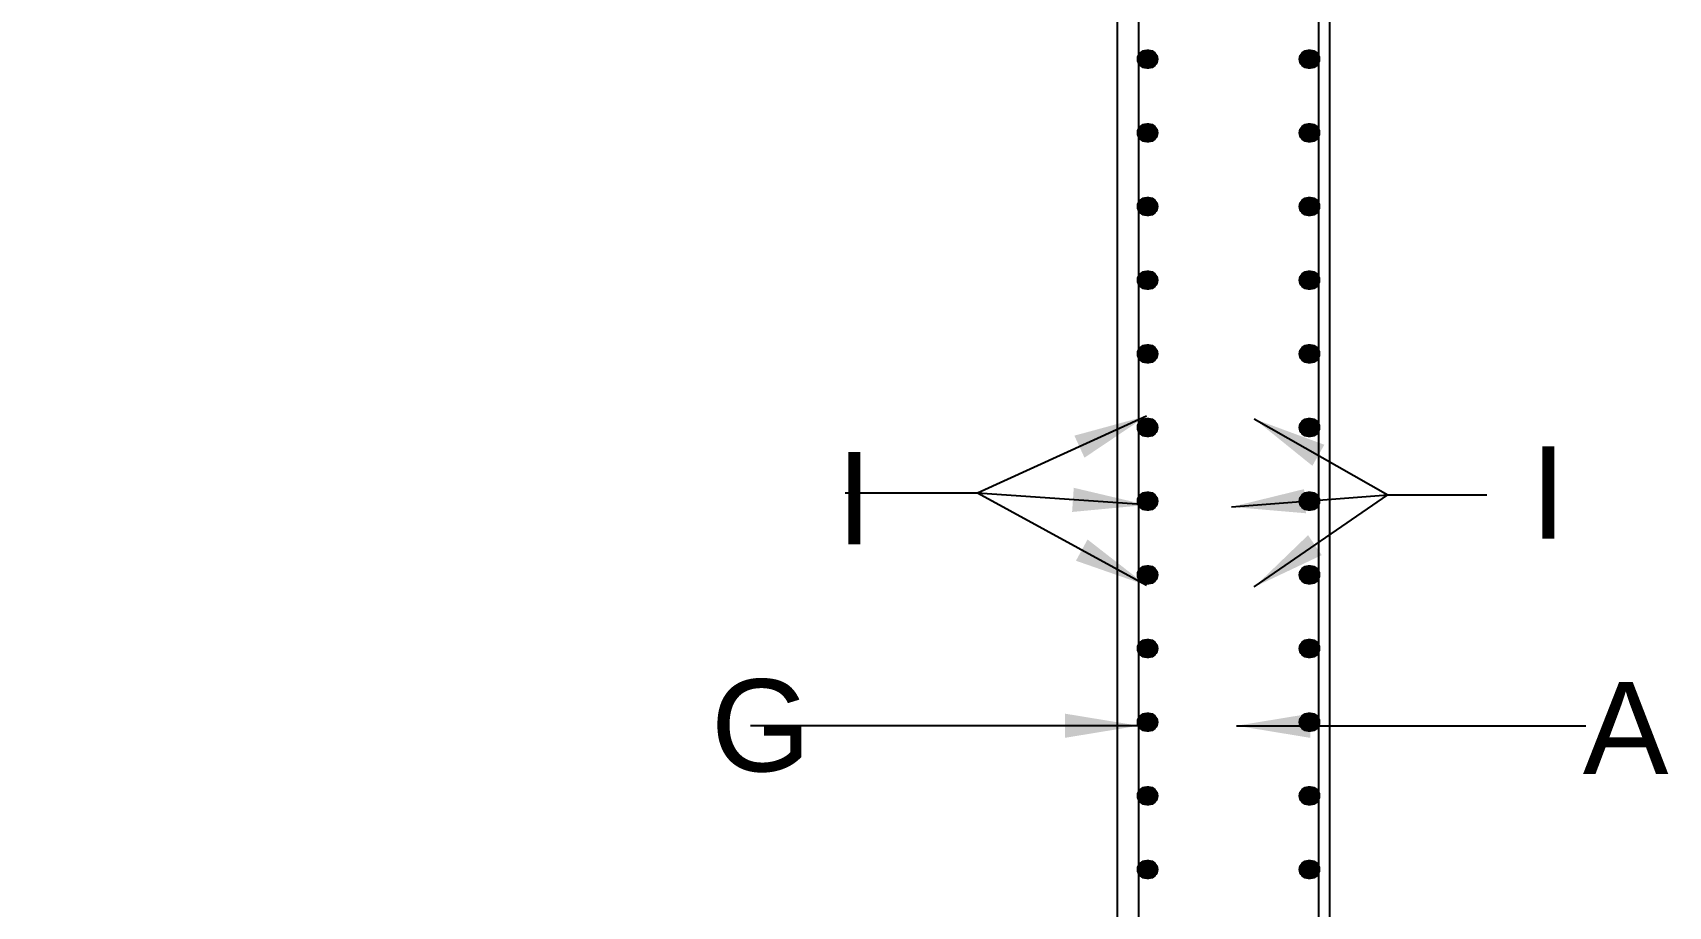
# Model space of a CAD drawing. Header units: millimetres. Extents: x 5124 to 2430164, y 2311 to 45642708.
# Drawn here: x 2378200 to 2382641, y 45621785 to 45624157 of the extents above; entities that cross this region are included whole.
import ezdxf

# ---------------------------------------------------------------- set-up
doc = ezdxf.new("R2010")
doc.units = ezdxf.units.MM
doc.header["$MEASUREMENT"] = 0
doc.layers.add('DRAWING', color=7, linetype='Continuous')
doc.layers.add('TEXT', color=7, linetype='Continuous')
doc.styles.get("Standard").update_dxf_attribs({"font": 'arial.ttf', "height": 280})
doc.dimstyles.get("Standard").update_dxf_attribs({"dimtxt": 225, "dimasz": 200, "dimexe": 0.18, "dimexo": 0.0625, "dimgap": 0.09, "dimtad": 0, "dimdec": 0, "dimzin": 0, "dimdsep": 46, "dimtxsty": 'Standard', "dimcen": 0.09, "dimse1": 1, "dimse2": 1, "dimadec": 0, "dimazin": 0, "dimtfac": 1, "dimtdec": 0, "dimtofl": 0, "dimtmove": 0, "dimatfit": 3, "dimfxl": 1, "dimtolj": 1, "dimtzin": 0, "dimarcsym": 0})

msp = doc.modelspace()

# ---------------------------------------------------------------- hatches: boundary and pattern name
at = {"layer": 'DRAWING'}
for points in [[(2381249.4, 45624085.2, 0.973258), (2381200.9, 45624086.6), (2381200.9, 45624083.9, 0.973258)], [(2381249.4, 45624085.2, 1), (2381200.9, 45624085.2, 1)], [(2381250.4, 45624085.2, 0.973258), (2381201.9, 45624086.6), (2381201.9, 45624083.9, 0.973258)], [(2381250.4, 45624085.2, 1), (2381201.9, 45624085.2, 1)], [(2381251.4, 45624085.2, 0.973258), (2381202.9, 45624086.6), (2381202.9, 45624083.9, 0.973258)], [(2381251.4, 45624085.2, 1), (2381202.9, 45624085.2, 1)], [(2381252.4, 45624085.2, 0.973258), (2381203.9, 45624086.6), (2381203.9, 45624083.9, 0.973258)], [(2381252.4, 45624085.2, 1), (2381203.9, 45624085.2, 1)], [(2381253.4, 45624085.2, 0.973258), (2381204.9, 45624086.6), (2381204.9, 45624083.9, 0.973258)], [(2381253.4, 45624085.2, 1), (2381204.9, 45624085.2, 1)], [(2381254.4, 45624085.2, 0.973258), (2381205.9, 45624086.6), (2381205.9, 45624083.9, 0.973258)], [(2381254.4, 45624085.2, 1), (2381205.9, 45624085.2, 1)], [(2381688.8, 45624085.2, 0.973258), (2381640.2, 45624086.6), (2381640.2, 45624083.9, 0.973258)], [(2381688.8, 45624085.2, 1), (2381640.2, 45624085.2, 1)], [(2381689.8, 45624085.2, 0.973258), (2381641.2, 45624086.6), (2381641.2, 45624083.9, 0.973258)], [(2381689.8, 45624085.2, 1), (2381641.2, 45624085.2, 1)], [(2381690.8, 45624085.2, 0.973258), (2381642.2, 45624086.6), (2381642.2, 45624083.9, 0.973258)], [(2381690.8, 45624085.2, 1), (2381642.2, 45624085.2, 1)], [(2381691.8, 45624085.2, 0.973258), (2381643.2, 45624086.6), (2381643.2, 45624083.9, 0.973258)], [(2381691.8, 45624085.2, 1), (2381643.2, 45624085.2, 1)], [(2381692.8, 45624085.2, 0.973258), (2381644.2, 45624086.6), (2381644.2, 45624083.9, 0.973258)], [(2381692.8, 45624085.2, 1), (2381644.2, 45624085.2, 1)], [(2381693.8, 45624085.2, 0.973258), (2381645.2, 45624086.6), (2381645.2, 45624083.9, 0.973258)], [(2381693.8, 45624085.2, 1), (2381645.2, 45624085.2, 1)], [(2381249.4, 45623885.2, 0.973258), (2381200.9, 45623886.6), (2381200.9, 45623883.9, 0.973258)], [(2381249.4, 45623885.2, 1), (2381200.9, 45623885.2, 1)], [(2381250.4, 45623885.2, 0.973258), (2381201.9, 45623886.6), (2381201.9, 45623883.9, 0.973258)], [(2381250.4, 45623885.2, 1), (2381201.9, 45623885.2, 1)], [(2381251.4, 45623885.2, 0.973258), (2381202.9, 45623886.6), (2381202.9, 45623883.9, 0.973258)], [(2381251.4, 45623885.2, 1), (2381202.9, 45623885.2, 1)], [(2381252.4, 45623885.2, 0.973258), (2381203.9, 45623886.6), (2381203.9, 45623883.9, 0.973258)], [(2381252.4, 45623885.2, 1), (2381203.9, 45623885.2, 1)], [(2381253.4, 45623885.2, 0.973258), (2381204.9, 45623886.6), (2381204.9, 45623883.9, 0.973258)], [(2381253.4, 45623885.2, 1), (2381204.9, 45623885.2, 1)], [(2381254.4, 45623885.2, 0.973258), (2381205.9, 45623886.6), (2381205.9, 45623883.9, 0.973258)], [(2381254.4, 45623885.2, 1), (2381205.9, 45623885.2, 1)], [(2381688.8, 45623885.2, 0.973258), (2381640.2, 45623886.6), (2381640.2, 45623883.9, 0.973258)], [(2381688.8, 45623885.2, 1), (2381640.2, 45623885.2, 1)], [(2381689.8, 45623885.2, 0.973258), (2381641.2, 45623886.6), (2381641.2, 45623883.9, 0.973258)], [(2381689.8, 45623885.2, 1), (2381641.2, 45623885.2, 1)], [(2381690.8, 45623885.2, 0.973258), (2381642.2, 45623886.6), (2381642.2, 45623883.9, 0.973258)], [(2381690.8, 45623885.2, 1), (2381642.2, 45623885.2, 1)], [(2381691.8, 45623885.2, 0.973258), (2381643.2, 45623886.6), (2381643.2, 45623883.9, 0.973258)], [(2381691.8, 45623885.2, 1), (2381643.2, 45623885.2, 1)], [(2381692.8, 45623885.2, 0.973258), (2381644.2, 45623886.6), (2381644.2, 45623883.9, 0.973258)], [(2381692.8, 45623885.2, 1), (2381644.2, 45623885.2, 1)], [(2381693.8, 45623885.2, 0.973258), (2381645.2, 45623886.6), (2381645.2, 45623883.9, 0.973258)], [(2381693.8, 45623885.2, 1), (2381645.2, 45623885.2, 1)], [(2381249.4, 45623685.2, 0.973258), (2381200.9, 45623686.6), (2381200.9, 45623683.9, 0.973258)], [(2381249.4, 45623685.2, 1), (2381200.9, 45623685.2, 1)], [(2381250.4, 45623685.2, 0.973258), (2381201.9, 45623686.6), (2381201.9, 45623683.9, 0.973258)], [(2381250.4, 45623685.2, 1), (2381201.9, 45623685.2, 1)], [(2381251.4, 45623685.2, 0.973258), (2381202.9, 45623686.6), (2381202.9, 45623683.9, 0.973258)], [(2381251.4, 45623685.2, 1), (2381202.9, 45623685.2, 1)], [(2381252.4, 45623685.2, 0.973258), (2381203.9, 45623686.6), (2381203.9, 45623683.9, 0.973258)], [(2381252.4, 45623685.2, 1), (2381203.9, 45623685.2, 1)], [(2381253.4, 45623685.2, 0.973258), (2381204.9, 45623686.6), (2381204.9, 45623683.9, 0.973258)], [(2381253.4, 45623685.2, 1), (2381204.9, 45623685.2, 1)], [(2381254.4, 45623685.2, 0.973258), (2381205.9, 45623686.6), (2381205.9, 45623683.9, 0.973258)], [(2381254.4, 45623685.2, 1), (2381205.9, 45623685.2, 1)], [(2381688.8, 45623685.2, 0.973258), (2381640.2, 45623686.6), (2381640.2, 45623683.9, 0.973258)], [(2381688.8, 45623685.2, 1), (2381640.2, 45623685.2, 1)], [(2381689.8, 45623685.2, 0.973258), (2381641.2, 45623686.6), (2381641.2, 45623683.9, 0.973258)], [(2381689.8, 45623685.2, 1), (2381641.2, 45623685.2, 1)], [(2381690.8, 45623685.2, 0.973258), (2381642.2, 45623686.6), (2381642.2, 45623683.9, 0.973258)], [(2381690.8, 45623685.2, 1), (2381642.2, 45623685.2, 1)], [(2381691.8, 45623685.2, 0.973258), (2381643.2, 45623686.6), (2381643.2, 45623683.9, 0.973258)], [(2381691.8, 45623685.2, 1), (2381643.2, 45623685.2, 1)], [(2381692.8, 45623685.2, 0.973258), (2381644.2, 45623686.6), (2381644.2, 45623683.9, 0.973258)], [(2381692.8, 45623685.2, 1), (2381644.2, 45623685.2, 1)], [(2381693.8, 45623685.2, 0.973258), (2381645.2, 45623686.6), (2381645.2, 45623683.9, 0.973258)], [(2381693.8, 45623685.2, 1), (2381645.2, 45623685.2, 1)], [(2381249.4, 45623485.2, 0.973258), (2381200.9, 45623486.6), (2381200.9, 45623483.9, 0.973258)], [(2381249.4, 45623485.2, 1), (2381200.9, 45623485.2, 1)], [(2381250.4, 45623485.2, 0.973258), (2381201.9, 45623486.6), (2381201.9, 45623483.9, 0.973258)], [(2381250.4, 45623485.2, 1), (2381201.9, 45623485.2, 1)], [(2381251.4, 45623485.2, 0.973258), (2381202.9, 45623486.6), (2381202.9, 45623483.9, 0.973258)], [(2381251.4, 45623485.2, 1), (2381202.9, 45623485.2, 1)], [(2381252.4, 45623485.2, 0.973258), (2381203.9, 45623486.6), (2381203.9, 45623483.9, 0.973258)], [(2381252.4, 45623485.2, 1), (2381203.9, 45623485.2, 1)], [(2381253.4, 45623485.2, 0.973258), (2381204.9, 45623486.6), (2381204.9, 45623483.9, 0.973258)], [(2381253.4, 45623485.2, 1), (2381204.9, 45623485.2, 1)], [(2381254.4, 45623485.2, 0.973258), (2381205.9, 45623486.6), (2381205.9, 45623483.9, 0.973258)], [(2381254.4, 45623485.2, 1), (2381205.9, 45623485.2, 1)], [(2381688.8, 45623485.2, 0.973258), (2381640.2, 45623486.6), (2381640.2, 45623483.9, 0.973258)], [(2381688.8, 45623485.2, 1), (2381640.2, 45623485.2, 1)], [(2381689.8, 45623485.2, 0.973258), (2381641.2, 45623486.6), (2381641.2, 45623483.9, 0.973258)], [(2381689.8, 45623485.2, 1), (2381641.2, 45623485.2, 1)], [(2381690.8, 45623485.2, 0.973258), (2381642.2, 45623486.6), (2381642.2, 45623483.9, 0.973258)], [(2381690.8, 45623485.2, 1), (2381642.2, 45623485.2, 1)], [(2381691.8, 45623485.2, 0.973258), (2381643.2, 45623486.6), (2381643.2, 45623483.9, 0.973258)], [(2381691.8, 45623485.2, 1), (2381643.2, 45623485.2, 1)], [(2381692.8, 45623485.2, 0.973258), (2381644.2, 45623486.6), (2381644.2, 45623483.9, 0.973258)], [(2381692.8, 45623485.2, 1), (2381644.2, 45623485.2, 1)], [(2381693.8, 45623485.2, 0.973258), (2381645.2, 45623486.6), (2381645.2, 45623483.9, 0.973258)], [(2381693.8, 45623485.2, 1), (2381645.2, 45623485.2, 1)], [(2381249.4, 45623285.2, 0.973258), (2381200.9, 45623286.6), (2381200.9, 45623283.9, 0.973258)], [(2381249.4, 45623285.2, 1), (2381200.9, 45623285.2, 1)], [(2381250.4, 45623285.2, 0.973258), (2381201.9, 45623286.6), (2381201.9, 45623283.9, 0.973258)], [(2381250.4, 45623285.2, 1), (2381201.9, 45623285.2, 1)], [(2381251.4, 45623285.2, 0.973258), (2381202.9, 45623286.6), (2381202.9, 45623283.9, 0.973258)], [(2381251.4, 45623285.2, 1), (2381202.9, 45623285.2, 1)], [(2381252.4, 45623285.2, 0.973258), (2381203.9, 45623286.6), (2381203.9, 45623283.9, 0.973258)], [(2381252.4, 45623285.2, 1), (2381203.9, 45623285.2, 1)], [(2381253.4, 45623285.2, 0.973258), (2381204.9, 45623286.6), (2381204.9, 45623283.9, 0.973258)], [(2381253.4, 45623285.2, 1), (2381204.9, 45623285.2, 1)], [(2381254.4, 45623285.2, 0.973258), (2381205.9, 45623286.6), (2381205.9, 45623283.9, 0.973258)], [(2381254.4, 45623285.2, 1), (2381205.9, 45623285.2, 1)], [(2381688.8, 45623285.2, 0.973258), (2381640.2, 45623286.6), (2381640.2, 45623283.9, 0.973258)], [(2381688.8, 45623285.2, 1), (2381640.2, 45623285.2, 1)], [(2381689.8, 45623285.2, 0.973258), (2381641.2, 45623286.6), (2381641.2, 45623283.9, 0.973258)], [(2381689.8, 45623285.2, 1), (2381641.2, 45623285.2, 1)], [(2381690.8, 45623285.2, 0.973258), (2381642.2, 45623286.6), (2381642.2, 45623283.9, 0.973258)], [(2381690.8, 45623285.2, 1), (2381642.2, 45623285.2, 1)], [(2381691.8, 45623285.2, 0.973258), (2381643.2, 45623286.6), (2381643.2, 45623283.9, 0.973258)], [(2381691.8, 45623285.2, 1), (2381643.2, 45623285.2, 1)], [(2381692.8, 45623285.2, 0.973258), (2381644.2, 45623286.6), (2381644.2, 45623283.9, 0.973258)], [(2381692.8, 45623285.2, 1), (2381644.2, 45623285.2, 1)], [(2381693.8, 45623285.2, 0.973258), (2381645.2, 45623286.6), (2381645.2, 45623283.9, 0.973258)], [(2381693.8, 45623285.2, 1), (2381645.2, 45623285.2, 1)], [(2381249.4, 45623085.2, 0.973258), (2381200.9, 45623086.6), (2381200.9, 45623083.9, 0.973258)], [(2381249.4, 45623085.2, 1), (2381200.9, 45623085.2, 1)], [(2381250.4, 45623085.2, 0.973258), (2381201.9, 45623086.6), (2381201.9, 45623083.9, 0.973258)], [(2381250.4, 45623085.2, 1), (2381201.9, 45623085.2, 1)], [(2381251.4, 45623085.2, 0.973258), (2381202.9, 45623086.6), (2381202.9, 45623083.9, 0.973258)], [(2381251.4, 45623085.2, 1), (2381202.9, 45623085.2, 1)], [(2381252.4, 45623085.2, 0.973258), (2381203.9, 45623086.6), (2381203.9, 45623083.9, 0.973258)], [(2381252.4, 45623085.2, 1), (2381203.9, 45623085.2, 1)], [(2381253.4, 45623085.2, 0.973258), (2381204.9, 45623086.6), (2381204.9, 45623083.9, 0.973258)], [(2381253.4, 45623085.2, 1), (2381204.9, 45623085.2, 1)], [(2381254.4, 45623085.2, 0.973258), (2381205.9, 45623086.6), (2381205.9, 45623083.9, 0.973258)], [(2381254.4, 45623085.2, 1), (2381205.9, 45623085.2, 1)], [(2381688.8, 45623085.2, 0.973258), (2381640.2, 45623086.6), (2381640.2, 45623083.9, 0.973258)], [(2381688.8, 45623085.2, 1), (2381640.2, 45623085.2, 1)], [(2381689.8, 45623085.2, 0.973258), (2381641.2, 45623086.6), (2381641.2, 45623083.9, 0.973258)], [(2381689.8, 45623085.2, 1), (2381641.2, 45623085.2, 1)], [(2381690.8, 45623085.2, 0.973258), (2381642.2, 45623086.6), (2381642.2, 45623083.9, 0.973258)], [(2381690.8, 45623085.2, 1), (2381642.2, 45623085.2, 1)], [(2381691.8, 45623085.2, 0.973258), (2381643.2, 45623086.6), (2381643.2, 45623083.9, 0.973258)], [(2381691.8, 45623085.2, 1), (2381643.2, 45623085.2, 1)], [(2381692.8, 45623085.2, 0.973258), (2381644.2, 45623086.6), (2381644.2, 45623083.9, 0.973258)], [(2381692.8, 45623085.2, 1), (2381644.2, 45623085.2, 1)], [(2381693.8, 45623085.2, 0.973258), (2381645.2, 45623086.6), (2381645.2, 45623083.9, 0.973258)], [(2381693.8, 45623085.2, 1), (2381645.2, 45623085.2, 1)], [(2381249.4, 45622885.2, 0.973258), (2381200.9, 45622886.6), (2381200.9, 45622883.9, 0.973258)], [(2381249.4, 45622885.2, 1), (2381200.9, 45622885.2, 1)], [(2381250.4, 45622885.2, 0.973258), (2381201.9, 45622886.6), (2381201.9, 45622883.9, 0.973258)], [(2381250.4, 45622885.2, 1), (2381201.9, 45622885.2, 1)], [(2381251.4, 45622885.2, 0.973258), (2381202.9, 45622886.6), (2381202.9, 45622883.9, 0.973258)], [(2381251.4, 45622885.2, 1), (2381202.9, 45622885.2, 1)], [(2381252.4, 45622885.2, 0.973258), (2381203.9, 45622886.6), (2381203.9, 45622883.9, 0.973258)], [(2381252.4, 45622885.2, 1), (2381203.9, 45622885.2, 1)], [(2381253.4, 45622885.2, 0.973258), (2381204.9, 45622886.6), (2381204.9, 45622883.9, 0.973258)], [(2381253.4, 45622885.2, 1), (2381204.9, 45622885.2, 1)], [(2381254.4, 45622885.2, 0.973258), (2381205.9, 45622886.6), (2381205.9, 45622883.9, 0.973258)], [(2381254.4, 45622885.2, 1), (2381205.9, 45622885.2, 1)], [(2381688.8, 45622885.2, 0.973258), (2381640.2, 45622886.6), (2381640.2, 45622883.9, 0.973258)], [(2381688.8, 45622885.2, 1), (2381640.2, 45622885.2, 1)], [(2381689.8, 45622885.2, 0.973258), (2381641.2, 45622886.6), (2381641.2, 45622883.9, 0.973258)], [(2381689.8, 45622885.2, 1), (2381641.2, 45622885.2, 1)], [(2381690.8, 45622885.2, 0.973258), (2381642.2, 45622886.6), (2381642.2, 45622883.9, 0.973258)], [(2381690.8, 45622885.2, 1), (2381642.2, 45622885.2, 1)], [(2381691.8, 45622885.2, 0.973258), (2381643.2, 45622886.6), (2381643.2, 45622883.9, 0.973258)], [(2381691.8, 45622885.2, 1), (2381643.2, 45622885.2, 1)], [(2381692.8, 45622885.2, 0.973258), (2381644.2, 45622886.6), (2381644.2, 45622883.9, 0.973258)], [(2381692.8, 45622885.2, 1), (2381644.2, 45622885.2, 1)], [(2381693.8, 45622885.2, 0.973258), (2381645.2, 45622886.6), (2381645.2, 45622883.9, 0.973258)], [(2381693.8, 45622885.2, 1), (2381645.2, 45622885.2, 1)], [(2381249.4, 45622685.2, 0.973258), (2381200.9, 45622686.6), (2381200.9, 45622683.9, 0.973258)], [(2381249.4, 45622685.2, 1), (2381200.9, 45622685.2, 1)], [(2381250.4, 45622685.2, 0.973258), (2381201.9, 45622686.6), (2381201.9, 45622683.9, 0.973258)], [(2381250.4, 45622685.2, 1), (2381201.9, 45622685.2, 1)], [(2381251.4, 45622685.2, 0.973258), (2381202.9, 45622686.6), (2381202.9, 45622683.9, 0.973258)], [(2381251.4, 45622685.2, 1), (2381202.9, 45622685.2, 1)], [(2381252.4, 45622685.2, 0.973258), (2381203.9, 45622686.6), (2381203.9, 45622683.9, 0.973258)], [(2381252.4, 45622685.2, 1), (2381203.9, 45622685.2, 1)], [(2381253.4, 45622685.2, 0.973258), (2381204.9, 45622686.6), (2381204.9, 45622683.9, 0.973258)], [(2381253.4, 45622685.2, 1), (2381204.9, 45622685.2, 1)], [(2381254.4, 45622685.2, 0.973258), (2381205.9, 45622686.6), (2381205.9, 45622683.9, 0.973258)], [(2381254.4, 45622685.2, 1), (2381205.9, 45622685.2, 1)], [(2381688.8, 45622685.2, 0.973258), (2381640.2, 45622686.6), (2381640.2, 45622683.9, 0.973258)], [(2381688.8, 45622685.2, 1), (2381640.2, 45622685.2, 1)], [(2381689.8, 45622685.2, 0.973258), (2381641.2, 45622686.6), (2381641.2, 45622683.9, 0.973258)], [(2381689.8, 45622685.2, 1), (2381641.2, 45622685.2, 1)], [(2381690.8, 45622685.2, 0.973258), (2381642.2, 45622686.6), (2381642.2, 45622683.9, 0.973258)], [(2381690.8, 45622685.2, 1), (2381642.2, 45622685.2, 1)], [(2381691.8, 45622685.2, 0.973258), (2381643.2, 45622686.6), (2381643.2, 45622683.9, 0.973258)], [(2381691.8, 45622685.2, 1), (2381643.2, 45622685.2, 1)], [(2381692.8, 45622685.2, 0.973258), (2381644.2, 45622686.6), (2381644.2, 45622683.9, 0.973258)], [(2381692.8, 45622685.2, 1), (2381644.2, 45622685.2, 1)], [(2381693.8, 45622685.2, 0.973258), (2381645.2, 45622686.6), (2381645.2, 45622683.9, 0.973258)], [(2381693.8, 45622685.2, 1), (2381645.2, 45622685.2, 1)], [(2381249.4, 45622485.2, 0.973258), (2381200.9, 45622486.6), (2381200.9, 45622483.9, 0.973258)], [(2381249.4, 45622485.2, 1), (2381200.9, 45622485.2, 1)], [(2381250.4, 45622485.2, 0.973258), (2381201.9, 45622486.6), (2381201.9, 45622483.9, 0.973258)], [(2381250.4, 45622485.2, 1), (2381201.9, 45622485.2, 1)], [(2381251.4, 45622485.2, 0.973258), (2381202.9, 45622486.6), (2381202.9, 45622483.9, 0.973258)], [(2381251.4, 45622485.2, 1), (2381202.9, 45622485.2, 1)], [(2381252.4, 45622485.2, 0.973258), (2381203.9, 45622486.6), (2381203.9, 45622483.9, 0.973258)], [(2381252.4, 45622485.2, 1), (2381203.9, 45622485.2, 1)], [(2381253.4, 45622485.2, 0.973258), (2381204.9, 45622486.6), (2381204.9, 45622483.9, 0.973258)], [(2381253.4, 45622485.2, 1), (2381204.9, 45622485.2, 1)], [(2381254.4, 45622485.2, 0.973258), (2381205.9, 45622486.6), (2381205.9, 45622483.9, 0.973258)], [(2381254.4, 45622485.2, 1), (2381205.9, 45622485.2, 1)], [(2381688.8, 45622485.2, 0.973258), (2381640.2, 45622486.6), (2381640.2, 45622483.9, 0.973258)], [(2381688.8, 45622485.2, 1), (2381640.2, 45622485.2, 1)], [(2381689.8, 45622485.2, 0.973258), (2381641.2, 45622486.6), (2381641.2, 45622483.9, 0.973258)], [(2381689.8, 45622485.2, 1), (2381641.2, 45622485.2, 1)], [(2381690.8, 45622485.2, 0.973258), (2381642.2, 45622486.6), (2381642.2, 45622483.9, 0.973258)], [(2381690.8, 45622485.2, 1), (2381642.2, 45622485.2, 1)], [(2381691.8, 45622485.2, 0.973258), (2381643.2, 45622486.6), (2381643.2, 45622483.9, 0.973258)], [(2381691.8, 45622485.2, 1), (2381643.2, 45622485.2, 1)], [(2381692.8, 45622485.2, 0.973258), (2381644.2, 45622486.6), (2381644.2, 45622483.9, 0.973258)], [(2381692.8, 45622485.2, 1), (2381644.2, 45622485.2, 1)], [(2381693.8, 45622485.2, 0.973258), (2381645.2, 45622486.6), (2381645.2, 45622483.9, 0.973258)], [(2381693.8, 45622485.2, 1), (2381645.2, 45622485.2, 1)], [(2381249.4, 45622285.2, 0.973258), (2381200.9, 45622286.6), (2381200.9, 45622283.9, 0.973258)], [(2381249.4, 45622285.2, 1), (2381200.9, 45622285.2, 1)], [(2381250.4, 45622285.2, 0.973258), (2381201.9, 45622286.6), (2381201.9, 45622283.9, 0.973258)], [(2381250.4, 45622285.2, 1), (2381201.9, 45622285.2, 1)], [(2381251.4, 45622285.2, 0.973258), (2381202.9, 45622286.6), (2381202.9, 45622283.9, 0.973258)], [(2381251.4, 45622285.2, 1), (2381202.9, 45622285.2, 1)], [(2381252.4, 45622285.2, 0.973258), (2381203.9, 45622286.6), (2381203.9, 45622283.9, 0.973258)], [(2381252.4, 45622285.2, 1), (2381203.9, 45622285.2, 1)], [(2381253.4, 45622285.2, 0.973258), (2381204.9, 45622286.6), (2381204.9, 45622283.9, 0.973258)], [(2381253.4, 45622285.2, 1), (2381204.9, 45622285.2, 1)], [(2381254.4, 45622285.2, 0.973258), (2381205.9, 45622286.6), (2381205.9, 45622283.9, 0.973258)], [(2381254.4, 45622285.2, 1), (2381205.9, 45622285.2, 1)], [(2381688.8, 45622285.2, 0.973258), (2381640.2, 45622286.6), (2381640.2, 45622283.9, 0.973258)], [(2381688.8, 45622285.2, 1), (2381640.2, 45622285.2, 1)], [(2381689.8, 45622285.2, 0.973258), (2381641.2, 45622286.6), (2381641.2, 45622283.9, 0.973258)], [(2381689.8, 45622285.2, 1), (2381641.2, 45622285.2, 1)], [(2381690.8, 45622285.2, 0.973258), (2381642.2, 45622286.6), (2381642.2, 45622283.9, 0.973258)], [(2381690.8, 45622285.2, 1), (2381642.2, 45622285.2, 1)], [(2381691.8, 45622285.2, 0.973258), (2381643.2, 45622286.6), (2381643.2, 45622283.9, 0.973258)], [(2381691.8, 45622285.2, 1), (2381643.2, 45622285.2, 1)], [(2381692.8, 45622285.2, 0.973258), (2381644.2, 45622286.6), (2381644.2, 45622283.9, 0.973258)], [(2381692.8, 45622285.2, 1), (2381644.2, 45622285.2, 1)], [(2381693.8, 45622285.2, 0.973258), (2381645.2, 45622286.6), (2381645.2, 45622283.9, 0.973258)], [(2381693.8, 45622285.2, 1), (2381645.2, 45622285.2, 1)], [(2381249.4, 45622085.2, 0.973258), (2381200.9, 45622086.6), (2381200.9, 45622083.9, 0.973258)], [(2381249.4, 45622085.2, 1), (2381200.9, 45622085.2, 1)], [(2381250.4, 45622085.2, 0.973258), (2381201.9, 45622086.6), (2381201.9, 45622083.9, 0.973258)], [(2381250.4, 45622085.2, 1), (2381201.9, 45622085.2, 1)], [(2381251.4, 45622085.2, 0.973258), (2381202.9, 45622086.6), (2381202.9, 45622083.9, 0.973258)], [(2381251.4, 45622085.2, 1), (2381202.9, 45622085.2, 1)], [(2381252.4, 45622085.2, 0.973258), (2381203.9, 45622086.6), (2381203.9, 45622083.9, 0.973258)], [(2381252.4, 45622085.2, 1), (2381203.9, 45622085.2, 1)], [(2381253.4, 45622085.2, 0.973258), (2381204.9, 45622086.6), (2381204.9, 45622083.9, 0.973258)], [(2381253.4, 45622085.2, 1), (2381204.9, 45622085.2, 1)], [(2381254.4, 45622085.2, 0.973258), (2381205.9, 45622086.6), (2381205.9, 45622083.9, 0.973258)], [(2381254.4, 45622085.2, 1), (2381205.9, 45622085.2, 1)], [(2381688.8, 45622085.2, 0.973258), (2381640.2, 45622086.6), (2381640.2, 45622083.9, 0.973258)], [(2381688.8, 45622085.2, 1), (2381640.2, 45622085.2, 1)], [(2381689.8, 45622085.2, 0.973258), (2381641.2, 45622086.6), (2381641.2, 45622083.9, 0.973258)], [(2381689.8, 45622085.2, 1), (2381641.2, 45622085.2, 1)], [(2381690.8, 45622085.2, 0.973258), (2381642.2, 45622086.6), (2381642.2, 45622083.9, 0.973258)], [(2381690.8, 45622085.2, 1), (2381642.2, 45622085.2, 1)], [(2381691.8, 45622085.2, 0.973258), (2381643.2, 45622086.6), (2381643.2, 45622083.9, 0.973258)], [(2381691.8, 45622085.2, 1), (2381643.2, 45622085.2, 1)], [(2381692.8, 45622085.2, 0.973258), (2381644.2, 45622086.6), (2381644.2, 45622083.9, 0.973258)], [(2381692.8, 45622085.2, 1), (2381644.2, 45622085.2, 1)], [(2381693.8, 45622085.2, 0.973258), (2381645.2, 45622086.6), (2381645.2, 45622083.9, 0.973258)], [(2381693.8, 45622085.2, 1), (2381645.2, 45622085.2, 1)], [(2381249.4, 45621885.2, 0.973258), (2381200.9, 45621886.6), (2381200.9, 45621883.9, 0.973258)], [(2381249.4, 45621885.2, 1), (2381200.9, 45621885.2, 1)], [(2381250.4, 45621885.2, 0.973258), (2381201.9, 45621886.6), (2381201.9, 45621883.9, 0.973258)], [(2381250.4, 45621885.2, 1), (2381201.9, 45621885.2, 1)], [(2381251.4, 45621885.2, 0.973258), (2381202.9, 45621886.6), (2381202.9, 45621883.9, 0.973258)], [(2381251.4, 45621885.2, 1), (2381202.9, 45621885.2, 1)], [(2381252.4, 45621885.2, 0.973258), (2381203.9, 45621886.6), (2381203.9, 45621883.9, 0.973258)], [(2381252.4, 45621885.2, 1), (2381203.9, 45621885.2, 1)], [(2381253.4, 45621885.2, 0.973258), (2381204.9, 45621886.6), (2381204.9, 45621883.9, 0.973258)], [(2381253.4, 45621885.2, 1), (2381204.9, 45621885.2, 1)], [(2381254.4, 45621885.2, 0.973258), (2381205.9, 45621886.6), (2381205.9, 45621883.9, 0.973258)], [(2381254.4, 45621885.2, 1), (2381205.9, 45621885.2, 1)], [(2381688.8, 45621885.2, 0.973258), (2381640.2, 45621886.6), (2381640.2, 45621883.9, 0.973258)], [(2381688.8, 45621885.2, 1), (2381640.2, 45621885.2, 1)], [(2381689.8, 45621885.2, 0.973258), (2381641.2, 45621886.6), (2381641.2, 45621883.9, 0.973258)], [(2381689.8, 45621885.2, 1), (2381641.2, 45621885.2, 1)], [(2381690.8, 45621885.2, 0.973258), (2381642.2, 45621886.6), (2381642.2, 45621883.9, 0.973258)], [(2381690.8, 45621885.2, 1), (2381642.2, 45621885.2, 1)], [(2381691.8, 45621885.2, 0.973258), (2381643.2, 45621886.6), (2381643.2, 45621883.9, 0.973258)], [(2381691.8, 45621885.2, 1), (2381643.2, 45621885.2, 1)], [(2381692.8, 45621885.2, 0.973258), (2381644.2, 45621886.6), (2381644.2, 45621883.9, 0.973258)], [(2381692.8, 45621885.2, 1), (2381644.2, 45621885.2, 1)], [(2381693.8, 45621885.2, 0.973258), (2381645.2, 45621886.6), (2381645.2, 45621883.9, 0.973258)], [(2381693.8, 45621885.2, 1), (2381645.2, 45621885.2, 1)]]:
    msp.add_hatch(color=256, dxfattribs=at).paths.add_polyline_path(points)

# ---------------------------------------------------------------- linework, layer by layer
for points in [[(2357721.9, 45625911.8), (2381721.3, 45625911.8), (2381721.3, 45619643.6), (2357721.9, 45619643.6)], [(2357751.7, 45625882), (2381691.5, 45625882), (2381691.5, 45619673.4), (2357751.7, 45619673.4)], [(2377142.8, 45625205.2), (2380924.4, 45625205.2), (2381144.7, 45624984.9), (2381144.7, 45620636.7), (2380924.4, 45620416.5), (2377142.8, 45620416.5), (2376922.6, 45620636.7), (2376922.6, 45624984.9)]]:
    msp.add_lwpolyline(points, close=True, dxfattribs=at)
msp.add_lwpolyline([(2381202.9, 45625882), (2381202.9, 45619673.4)], dxfattribs=at)
for centre in [(2381225.1, 45624085.2), (2381225.1, 45624085.2), (2381226.1, 45624085.2), (2381226.1, 45624085.2), (2381227.1, 45624085.2), (2381227.1, 45624085.2), (2381228.1, 45624085.2), (2381228.1, 45624085.2), (2381229.1, 45624085.2), (2381229.1, 45624085.2), (2381230.1, 45624085.2), (2381230.1, 45624085.2), (2381664.5, 45624085.2), (2381664.5, 45624085.2), (2381665.5, 45624085.2), (2381665.5, 45624085.2), (2381666.5, 45624085.2), (2381666.5, 45624085.2), (2381667.5, 45624085.2), (2381667.5, 45624085.2), (2381668.5, 45624085.2), (2381668.5, 45624085.2), (2381669.5, 45624085.2), (2381669.5, 45624085.2), (2381225.1, 45623885.2), (2381225.1, 45623885.2), (2381226.1, 45623885.2), (2381226.1, 45623885.2), (2381227.1, 45623885.2), (2381227.1, 45623885.2), (2381228.1, 45623885.2), (2381228.1, 45623885.2), (2381229.1, 45623885.2), (2381229.1, 45623885.2), (2381230.1, 45623885.2), (2381230.1, 45623885.2), (2381664.5, 45623885.2), (2381664.5, 45623885.2), (2381665.5, 45623885.2), (2381665.5, 45623885.2), (2381666.5, 45623885.2), (2381666.5, 45623885.2), (2381667.5, 45623885.2), (2381667.5, 45623885.2), (2381668.5, 45623885.2), (2381668.5, 45623885.2), (2381669.5, 45623885.2), (2381669.5, 45623885.2), (2381225.1, 45623685.2), (2381225.1, 45623685.2), (2381226.1, 45623685.2), (2381226.1, 45623685.2), (2381227.1, 45623685.2), (2381227.1, 45623685.2), (2381228.1, 45623685.2), (2381228.1, 45623685.2), (2381229.1, 45623685.2), (2381229.1, 45623685.2), (2381230.1, 45623685.2), (2381230.1, 45623685.2), (2381664.5, 45623685.2), (2381664.5, 45623685.2), (2381665.5, 45623685.2), (2381665.5, 45623685.2), (2381666.5, 45623685.2), (2381666.5, 45623685.2), (2381667.5, 45623685.2), (2381667.5, 45623685.2), (2381668.5, 45623685.2), (2381668.5, 45623685.2), (2381669.5, 45623685.2), (2381669.5, 45623685.2), (2381225.1, 45623485.2), (2381225.1, 45623485.2), (2381226.1, 45623485.2), (2381226.1, 45623485.2), (2381227.1, 45623485.2), (2381227.1, 45623485.2), (2381228.1, 45623485.2), (2381228.1, 45623485.2), (2381229.1, 45623485.2), (2381229.1, 45623485.2), (2381230.1, 45623485.2), (2381230.1, 45623485.2), (2381664.5, 45623485.2), (2381664.5, 45623485.2), (2381665.5, 45623485.2), (2381665.5, 45623485.2), (2381666.5, 45623485.2), (2381666.5, 45623485.2), (2381667.5, 45623485.2), (2381667.5, 45623485.2), (2381668.5, 45623485.2), (2381668.5, 45623485.2), (2381669.5, 45623485.2), (2381669.5, 45623485.2), (2381225.1, 45623285.2), (2381225.1, 45623285.2), (2381226.1, 45623285.2), (2381226.1, 45623285.2), (2381227.1, 45623285.2), (2381227.1, 45623285.2), (2381228.1, 45623285.2), (2381228.1, 45623285.2), (2381229.1, 45623285.2), (2381229.1, 45623285.2), (2381230.1, 45623285.2), (2381230.1, 45623285.2), (2381664.5, 45623285.2), (2381664.5, 45623285.2), (2381665.5, 45623285.2), (2381665.5, 45623285.2), (2381666.5, 45623285.2), (2381666.5, 45623285.2), (2381667.5, 45623285.2), (2381667.5, 45623285.2), (2381668.5, 45623285.2), (2381668.5, 45623285.2), (2381669.5, 45623285.2), (2381669.5, 45623285.2), (2381225.1, 45623085.2), (2381225.1, 45623085.2), (2381226.1, 45623085.2), (2381226.1, 45623085.2), (2381227.1, 45623085.2), (2381227.1, 45623085.2), (2381228.1, 45623085.2), (2381228.1, 45623085.2), (2381229.1, 45623085.2), (2381229.1, 45623085.2), (2381230.1, 45623085.2), (2381230.1, 45623085.2), (2381664.5, 45623085.2), (2381664.5, 45623085.2), (2381665.5, 45623085.2), (2381665.5, 45623085.2), (2381666.5, 45623085.2), (2381666.5, 45623085.2), (2381667.5, 45623085.2), (2381667.5, 45623085.2), (2381668.5, 45623085.2), (2381668.5, 45623085.2), (2381669.5, 45623085.2), (2381669.5, 45623085.2), (2381225.1, 45622885.2), (2381225.1, 45622885.2), (2381226.1, 45622885.2), (2381226.1, 45622885.2), (2381227.1, 45622885.2), (2381227.1, 45622885.2), (2381228.1, 45622885.2), (2381228.1, 45622885.2), (2381229.1, 45622885.2), (2381229.1, 45622885.2), (2381230.1, 45622885.2), (2381230.1, 45622885.2), (2381664.5, 45622885.2), (2381664.5, 45622885.2), (2381665.5, 45622885.2), (2381665.5, 45622885.2), (2381666.5, 45622885.2), (2381666.5, 45622885.2), (2381667.5, 45622885.2), (2381667.5, 45622885.2), (2381668.5, 45622885.2), (2381668.5, 45622885.2), (2381669.5, 45622885.2), (2381669.5, 45622885.2), (2381225.1, 45622685.2), (2381225.1, 45622685.2), (2381226.1, 45622685.2), (2381226.1, 45622685.2), (2381227.1, 45622685.2), (2381227.1, 45622685.2), (2381228.1, 45622685.2), (2381228.1, 45622685.2), (2381229.1, 45622685.2), (2381229.1, 45622685.2), (2381230.1, 45622685.2), (2381230.1, 45622685.2), (2381664.5, 45622685.2), (2381664.5, 45622685.2), (2381665.5, 45622685.2), (2381665.5, 45622685.2), (2381666.5, 45622685.2), (2381666.5, 45622685.2), (2381667.5, 45622685.2), (2381667.5, 45622685.2), (2381668.5, 45622685.2), (2381668.5, 45622685.2), (2381669.5, 45622685.2), (2381669.5, 45622685.2), (2381225.1, 45622485.2), (2381225.1, 45622485.2), (2381226.1, 45622485.2), (2381226.1, 45622485.2), (2381227.1, 45622485.2), (2381227.1, 45622485.2), (2381228.1, 45622485.2), (2381228.1, 45622485.2), (2381229.1, 45622485.2), (2381229.1, 45622485.2), (2381230.1, 45622485.2), (2381230.1, 45622485.2), (2381664.5, 45622485.2), (2381664.5, 45622485.2), (2381665.5, 45622485.2), (2381665.5, 45622485.2), (2381666.5, 45622485.2), (2381666.5, 45622485.2), (2381667.5, 45622485.2), (2381667.5, 45622485.2), (2381668.5, 45622485.2), (2381668.5, 45622485.2), (2381669.5, 45622485.2), (2381669.5, 45622485.2), (2381225.1, 45622285.2), (2381225.1, 45622285.2), (2381226.1, 45622285.2), (2381226.1, 45622285.2), (2381227.1, 45622285.2), (2381227.1, 45622285.2), (2381228.1, 45622285.2), (2381228.1, 45622285.2), (2381229.1, 45622285.2), (2381229.1, 45622285.2), (2381230.1, 45622285.2), (2381230.1, 45622285.2), (2381664.5, 45622285.2), (2381664.5, 45622285.2), (2381665.5, 45622285.2), (2381665.5, 45622285.2), (2381666.5, 45622285.2), (2381666.5, 45622285.2), (2381667.5, 45622285.2), (2381667.5, 45622285.2), (2381668.5, 45622285.2), (2381668.5, 45622285.2), (2381669.5, 45622285.2), (2381669.5, 45622285.2), (2381225.1, 45622085.2), (2381225.1, 45622085.2), (2381226.1, 45622085.2), (2381226.1, 45622085.2), (2381227.1, 45622085.2), (2381227.1, 45622085.2), (2381228.1, 45622085.2), (2381228.1, 45622085.2), (2381229.1, 45622085.2), (2381229.1, 45622085.2), (2381230.1, 45622085.2), (2381230.1, 45622085.2), (2381664.5, 45622085.2), (2381664.5, 45622085.2), (2381665.5, 45622085.2), (2381665.5, 45622085.2), (2381666.5, 45622085.2), (2381666.5, 45622085.2), (2381667.5, 45622085.2), (2381667.5, 45622085.2), (2381668.5, 45622085.2), (2381668.5, 45622085.2), (2381669.5, 45622085.2), (2381669.5, 45622085.2), (2381225.1, 45621885.2), (2381225.1, 45621885.2), (2381226.1, 45621885.2), (2381226.1, 45621885.2), (2381227.1, 45621885.2), (2381227.1, 45621885.2), (2381228.1, 45621885.2), (2381228.1, 45621885.2), (2381229.1, 45621885.2), (2381229.1, 45621885.2), (2381230.1, 45621885.2), (2381230.1, 45621885.2), (2381664.5, 45621885.2), (2381664.5, 45621885.2), (2381665.5, 45621885.2), (2381665.5, 45621885.2), (2381666.5, 45621885.2), (2381666.5, 45621885.2), (2381667.5, 45621885.2), (2381667.5, 45621885.2), (2381668.5, 45621885.2), (2381668.5, 45621885.2), (2381669.5, 45621885.2), (2381669.5, 45621885.2)]:
    msp.add_circle(centre, 24.3, dxfattribs=at)

# ---------------------------------------------------------------- texts
at = {"layer": 'TEXT', "char_height": 250, "attachment_point": 1}
for s, insert, width in [('\\pi305.26;I', (2381961.6, 45623033.7), 643.605), ('\\pi305.26;I', (2380077.2, 45623018.3), 643.605), ('\\pi2.4437;G', (2380039.4, 45622401.5), 236.129), ('\\pi1.3353;A', (2382407.8, 45622394), 236.129)]:
    msp.add_mtext(s, dxfattribs=dict(at, insert=insert, width=width))

# ---------------------------------------------------------------- leaders
at = {"layer": 'DRAWING'}
for points in [[(2381224.4, 45623116.2), (2380765.6, 45622906.5), (2380406, 45622906.5)], [(2381517.3, 45623108.4), (2381880.1, 45622902.5), (2382148.3, 45622902.5)], [(2381224.4, 45622874.8), (2380765.6, 45622906.5)], [(2381224.4, 45622656.5), (2380765.6, 45622906.5)], [(2381455.6, 45622869.5), (2381880.1, 45622902.5)], [(2381517.3, 45622652.1), (2381880.1, 45622902.5)], [(2381202.9, 45622275.4), (2380149.8, 45622275.4)], [(2381469.3, 45622275.4), (2382417.7, 45622275.4)]]:
    msp.add_leader(points, dimstyle='Standard', override={"dimgap": 0.09, "dimtad": 0, "dimfxl": 2000}, dxfattribs=at)

doc.saveas('drawing.dxf')
